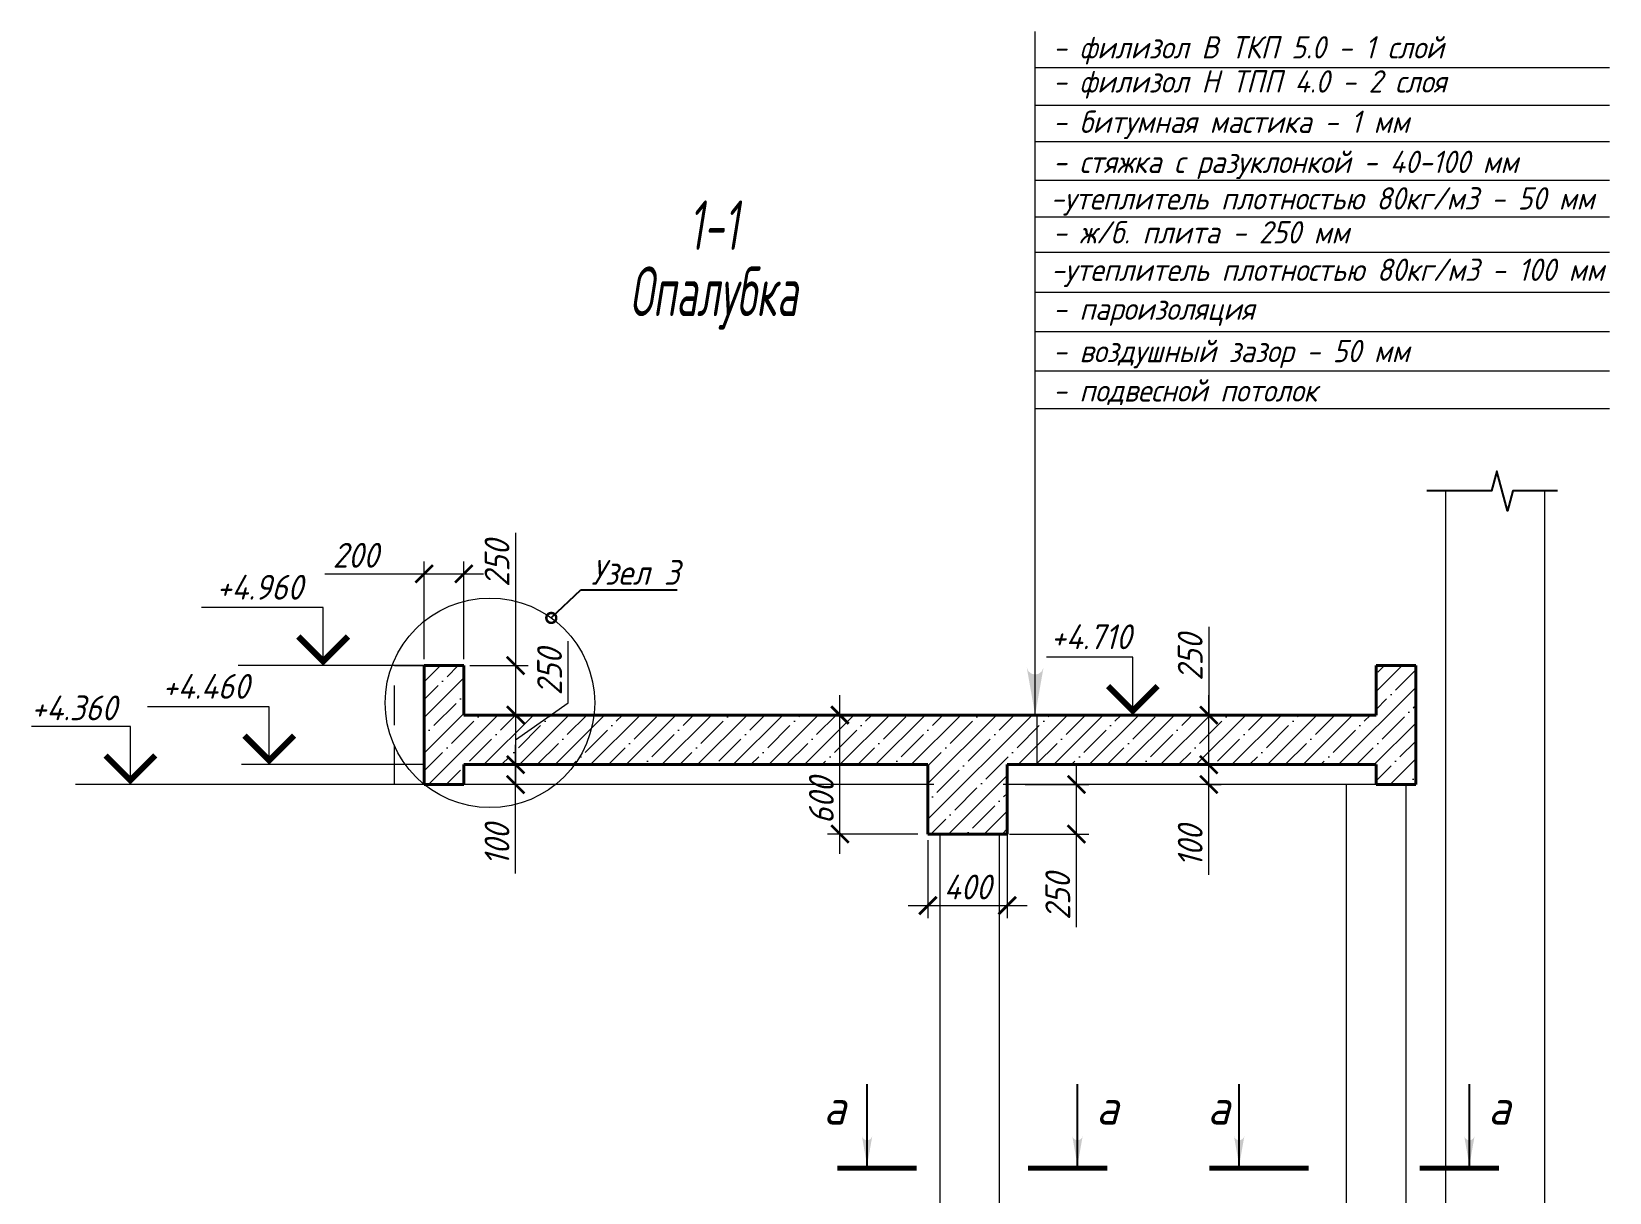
# Model space of a CAD drawing. Header units: millimetres. Extents: x 504091 to 2165846, y 135022 to 442887.
# Drawn here: x 828882 to 836838, y 259545 to 265399 of the extents above; entities that cross this region are included whole.
import ezdxf
from ezdxf import colors
from ezdxf.entities.mleader import LeaderData, LeaderLine
from ezdxf.math import Vec2, Vec3

# ---------------------------------------------------------------- set-up
doc = ezdxf.new("R2010")
doc.units = ezdxf.units.MM
doc.linetypes.add('( Dashed )', pattern=[0.75, 0.5, -0.25])
doc.linetypes.add('(03)_Seti_04kV$0$( Dashed )', pattern=[0.75, 0.5, -0.25])
doc.layers.get('Defpoints').update_dxf_attribs({"color": 255})
for name, color, linetype in [('PS_Выноски', 7, 'Continuous'), ('PS_Обозначения', 7, 'Continuous'), ('PS_Оси', 7, 'Continuous'), ('Текст', 7, 'Continuous')]:
    doc.layers.add(name, color=color, linetype=linetype)
for name, color, linetype, lineweight in [('Лестницы', 7, 'Continuous', 18), ('Размер', 7, 'Continuous', 13), ('размеры', 7, 'Continuous', 9), ('Размеры КР', 164, 'Continuous', 9), ('Стены', 184, 'Continuous', 40)]:
    doc.layers.add(name, color=color, linetype=linetype, lineweight=lineweight)
doc.styles.add('GOST 2.304_new', font='isocpeur.ttf', dxfattribs={"width": 0.9, "oblique": 15})
doc.styles.add('М2', font='isocpeui.ttf', dxfattribs={"width": 0.6})
doc.dimstyles.new('SPDS 1_10', dxfattribs={"dimscale": 10, "dimtxt": 2.5, "dimasz": 1.77, "dimexe": 1.25, "dimexo": 0.625, "dimtad": 1, "dimdec": 0, "dimrnd": 0.001, "dimtxsty": 'GOST 2.304_new', "dimblk": 'ARCHTICK', "dimcen": 2.5, "dimdle": 2, "dimclrt": 256, "dimadec": 0, "dimazin": 2, "dimtfac": 0.75, "dimtdec": 0, "dimtmove": 1, "dimatfit": 3, "dimfxl": 0, "dimtolj": 1, "dimlwd": 9, "dimlwe": 9, "dimarcsym": 0})
doc.dimstyles.new('SPDS 1_50', dxfattribs={"dimscale": 50, "dimtxt": 2.5, "dimasz": 1.77, "dimexe": 1.25, "dimexo": 0.625, "dimtad": 1, "dimdec": 0, "dimrnd": 0.001, "dimzin": 9, "dimtxsty": 'GOST 2.304_new', "dimblk": 'ARCHTICK', "dimcen": 2.5, "dimdle": 2, "dimclrt": 256, "dimadec": 0, "dimazin": 2, "dimtfac": 0.75, "dimtdec": 0, "dimtmove": 1, "dimatfit": 3, "dimfxl": 0, "dimtolj": 1, "dimlwd": 9, "dimlwe": 9, "dimarcsym": 0})

# ---------------------------------------------------------------- blocks, each defined once
blk = doc.blocks.new('_ArchTick')
at = {"color": 0, "linetype": 'ByBlock', "const_width": 0.15}
blk.add_lwpolyline([(-0.5, -0.5), (0.5, 0.5)], dxfattribs=at)
blk = doc.blocks.new('*D1114')
at = {"layer": 'Defpoints', "color": 0, "lineweight": 20, "ltscale": 50, "transparency": 16777216}
for p in [(831061.7, 262202.2), (831061.7, 261952.2), (831323.1, 261952.2)]:
    blk.add_point(p, dxfattribs=at)
at = {"layer": 'размеры', "color": 0, "lineweight": 9, "ltscale": 50, "transparency": 16777216}
for p, q in [((831323.1, 262870.8), (831323.1, 262202.2)), ((831323.1, 262302.2), (831323.1, 261852.2)), ((831093, 262202.2), (831385.6, 262202.2)), ((831093, 261952.2), (831385.6, 261952.2))]:
    blk.add_line(p, q, dxfattribs=at)
at = {"layer": 'размеры', "color": 0, "lineweight": 9, "ltscale": 50, "transparency": 16777216, "xscale": 88.50000000000001, "yscale": 88.50000000000001, "zscale": 88.50000000000001}
for p, rotation in [((831323.1, 262202.2), 90), ((831323.1, 261952.2), 270)]:
    blk.add_blockref('_ArchTick', p, dxfattribs=dict(at, rotation=rotation))
at = {"layer": 'размеры', "ltscale": 50, "transparency": 16777216, "insert": (831229.3, 262715.9), "char_height": 125, "attachment_point": 5, "rotation": 90, "style": 'GOST 2.304_new'}
blk.add_mtext('\\A1;250', dxfattribs=at)
blk = doc.blocks.new('*D1115')
at = {"layer": 'Defpoints', "color": 0, "lineweight": 20, "ltscale": 50, "transparency": 16777216}
for p in [(831061.7, 261952.2), (831071.7, 261702.2), (831323.1, 261702.2)]:
    blk.add_point(p, dxfattribs=at)
at = {"layer": 'размеры', "color": 0, "lineweight": 9, "ltscale": 50, "transparency": 16777216}
for p, q in [((831587.9, 262014.6), (831587.9, 262324.4)), ((831323.1, 262052.2), (831323.1, 261602.2)), ((831323.1, 261827.2), (831587.9, 262014.6)), ((831093, 261952.2), (831385.6, 261952.2)), ((831102.9, 261702.2), (831385.6, 261702.2))]:
    blk.add_line(p, q, dxfattribs=at)
at = {"layer": 'размеры', "color": 0, "lineweight": 9, "ltscale": 50, "transparency": 16777216, "xscale": 88.50000000000001, "yscale": 88.50000000000001, "zscale": 88.50000000000001}
for p, rotation in [((831323.1, 261952.2), 90), ((831323.1, 261702.2), 270)]:
    blk.add_blockref('_ArchTick', p, dxfattribs=dict(at, rotation=rotation))
at = {"layer": 'размеры', "ltscale": 50, "transparency": 16777216, "insert": (831494.1, 262169.5), "char_height": 125, "attachment_point": 5, "rotation": 90, "style": 'GOST 2.304_new'}
blk.add_mtext('\\A1;250', dxfattribs=at)
blk = doc.blocks.new('*D1116')
at = {"layer": 'Defpoints', "color": 0, "lineweight": 20, "ltscale": 50, "transparency": 16777216}
for p in [(831061.7, 262664.3), (830861.7, 262202.2), (831061.7, 262202.2)]:
    blk.add_point(p, dxfattribs=at)
at = {"layer": 'размеры', "color": 0, "lineweight": 9, "ltscale": 50, "transparency": 16777216}
for p, q in [((830861.7, 262233.5), (830861.7, 262726.8)), ((831061.7, 262233.5), (831061.7, 262726.8)), ((830361.3, 262664.3), (830861.7, 262664.3)), ((830761.7, 262664.3), (831161.7, 262664.3))]:
    blk.add_line(p, q, dxfattribs=at)
at = {"layer": 'размеры', "color": 0, "lineweight": 9, "ltscale": 50, "transparency": 16777216, "xscale": 88.50000000000001, "yscale": 88.50000000000001, "zscale": 88.50000000000001, "rotation": 180}
blk.add_blockref('_ArchTick', (830861.7, 262664.3), dxfattribs=at)
at = {"layer": 'размеры', "color": 0, "lineweight": 9, "ltscale": 50, "transparency": 16777216, "xscale": 88.50000000000001, "yscale": 88.50000000000001, "zscale": 88.50000000000001}
blk.add_blockref('_ArchTick', (831061.7, 262664.3), dxfattribs=at)
at = {"layer": 'размеры', "ltscale": 50, "transparency": 16777216, "insert": (830516.2, 262758.1), "char_height": 125, "attachment_point": 5, "style": 'GOST 2.304_new'}
blk.add_mtext('\\A1;200', dxfattribs=at)
blk = doc.blocks.new('*D1121')
at = {"layer": 'Defpoints', "color": 0, "lineweight": 20, "ltscale": 50, "transparency": 16777216}
for p in [(831323.1, 261702.2), (831762.1, 261702.2), (831872, 261602.2)]:
    blk.add_point(p, dxfattribs=at)
at = {"layer": 'размеры', "color": 0, "lineweight": 9, "ltscale": 50, "transparency": 16777216}
for p, q in [((831323.1, 261502.2), (831323.1, 261802.2)), ((831730.9, 261702.2), (831260.6, 261702.2)), ((831840.7, 261602.2), (831260.6, 261602.2)), ((831323.1, 261153.5), (831323.1, 261602.2))]:
    blk.add_line(p, q, dxfattribs=at)
at = {"layer": 'размеры', "color": 0, "lineweight": 9, "ltscale": 50, "transparency": 16777216, "xscale": 88.50000000000001, "yscale": 88.50000000000001, "zscale": 88.50000000000001}
for p, rotation in [((831323.1, 261702.2), 90), ((831323.1, 261602.2), 270)]:
    blk.add_blockref('_ArchTick', p, dxfattribs=dict(at, rotation=rotation))
at = {"layer": 'размеры', "ltscale": 50, "transparency": 16777216, "insert": (831229.3, 261297.1), "char_height": 125, "attachment_point": 5, "rotation": 90, "style": 'GOST 2.304_new'}
blk.add_mtext('\\A1;100', dxfattribs=at)
blk = doc.blocks.new('*D1122')
at = {"layer": 'Defpoints', "color": 0, "lineweight": 20, "ltscale": 50, "transparency": 16777216}
for p in [(833861.2, 261602.2), (834150.6, 261602.2), (833781.7, 261352.2)]:
    blk.add_point(p, dxfattribs=at)
at = {"layer": 'размеры', "color": 0, "lineweight": 9, "ltscale": 50, "transparency": 16777216}
for p, q in [((834150.6, 261252.2), (834150.6, 261702.2)), ((833892.4, 261602.2), (834213.1, 261602.2)), ((833813, 261352.2), (834213.1, 261352.2)), ((834150.6, 260882), (834150.6, 261352.2))]:
    blk.add_line(p, q, dxfattribs=at)
at = {"layer": 'размеры', "color": 0, "lineweight": 9, "ltscale": 50, "transparency": 16777216, "xscale": 88.50000000000001, "yscale": 88.50000000000001, "zscale": 88.50000000000001}
for p, rotation in [((834150.6, 261602.2), 90), ((834150.6, 261352.2), 270)]:
    blk.add_blockref('_ArchTick', p, dxfattribs=dict(at, rotation=rotation))
at = {"layer": 'размеры', "ltscale": 50, "transparency": 16777216, "insert": (834056.8, 261036.8), "char_height": 125, "attachment_point": 5, "rotation": 90, "style": 'GOST 2.304_new'}
blk.add_mtext('\\A1;250', dxfattribs=at)
blk = doc.blocks.new('*D1123')
at = {"layer": 'Defpoints', "color": 0, "lineweight": 20, "ltscale": 50, "transparency": 16777216}
for p in [(832958.4, 261952.2), (833381.7, 261952.2), (833381.7, 261352.2)]:
    blk.add_point(p, dxfattribs=at)
at = {"layer": 'размеры', "color": 0, "lineweight": 9, "ltscale": 50, "transparency": 16777216}
for p, q in [((832958.4, 261252.2), (832958.4, 262052.2)), ((833350.5, 261952.2), (832895.9, 261952.2)), ((833350.5, 261352.2), (832895.9, 261352.2))]:
    blk.add_line(p, q, dxfattribs=at)
at = {"layer": 'размеры', "color": 0, "lineweight": 9, "ltscale": 50, "transparency": 16777216, "xscale": 88.50000000000001, "yscale": 88.50000000000001, "zscale": 88.50000000000001}
for p, rotation in [((832958.4, 261952.2), 90), ((832958.4, 261352.2), 270)]:
    blk.add_blockref('_ArchTick', p, dxfattribs=dict(at, rotation=rotation))
at = {"layer": 'размеры', "ltscale": 50, "transparency": 16777216, "insert": (832864.7, 261520.5), "char_height": 125, "attachment_point": 5, "rotation": 90, "style": 'GOST 2.304_new'}
blk.add_mtext('\\A1;600', dxfattribs=at)
blk = doc.blocks.new('*D1124')
at = {"layer": 'Defpoints', "color": 0, "lineweight": 20, "ltscale": 50, "transparency": 16777216}
for p in [(834776.7, 261702.2), (834818.2, 261702.2), (834776.7, 261602.2)]:
    blk.add_point(p, dxfattribs=at)
at = {"layer": 'размеры', "color": 0, "lineweight": 9, "ltscale": 50, "transparency": 16777216}
for p, q in [((834818.2, 261502.2), (834818.2, 261802.2)), ((834808, 261702.2), (834880.7, 261702.2)), ((834808, 261602.2), (834880.7, 261602.2)), ((834818.2, 261146.8), (834818.2, 261602.2))]:
    blk.add_line(p, q, dxfattribs=at)
at = {"layer": 'размеры', "color": 0, "lineweight": 9, "ltscale": 50, "transparency": 16777216, "xscale": 88.50000000000001, "yscale": 88.50000000000001, "zscale": 88.50000000000001}
for p, rotation in [((834818.2, 261702.2), 90), ((834818.2, 261602.2), 270)]:
    blk.add_blockref('_ArchTick', p, dxfattribs=dict(at, rotation=rotation))
at = {"layer": 'размеры', "ltscale": 50, "transparency": 16777216, "insert": (834724.4, 261290.5), "char_height": 125, "attachment_point": 5, "rotation": 90, "style": 'GOST 2.304_new'}
blk.add_mtext('\\A1;100', dxfattribs=at)
blk = doc.blocks.new('*D1125')
at = {"layer": 'Defpoints', "color": 0, "lineweight": 20, "ltscale": 50, "transparency": 16777216}
for p in [(834596.3, 261952.2), (834818.2, 261952.2), (834814.3, 261702.2)]:
    blk.add_point(p, dxfattribs=at)
at = {"layer": 'размеры', "color": 0, "lineweight": 9, "ltscale": 50, "transparency": 16777216}
for p, q in [((834818.2, 262397.7), (834818.2, 261952.2)), ((834818.2, 261602.2), (834818.2, 262052.2)), ((834627.5, 261952.2), (834880.7, 261952.2)), ((834845.6, 261702.2), (834880.7, 261702.2))]:
    blk.add_line(p, q, dxfattribs=at)
at = {"layer": 'размеры', "color": 0, "lineweight": 9, "ltscale": 50, "transparency": 16777216, "xscale": 88.50000000000001, "yscale": 88.50000000000001, "zscale": 88.50000000000001}
for p, rotation in [((834818.2, 261952.2), 90), ((834818.2, 261702.2), 270)]:
    blk.add_blockref('_ArchTick', p, dxfattribs=dict(at, rotation=rotation))
at = {"layer": 'размеры', "ltscale": 50, "transparency": 16777216, "insert": (834724.4, 262242.9), "char_height": 125, "attachment_point": 5, "rotation": 90, "style": 'GOST 2.304_new'}
blk.add_mtext('\\A1;250', dxfattribs=at)
blk = doc.blocks.new('*D1126')
at = {"layer": 'Defpoints', "color": 0, "lineweight": 20, "transparency": 16777216}
for p in [(833801.7, 261383.1), (833401.7, 261352.2), (833801.7, 260991.4)]:
    blk.add_point(p, dxfattribs=at)
at = {"layer": 'Размеры КР', "color": 0, "lineweight": 9, "transparency": 16777216}
for p, q in [((833401.7, 261321), (833401.7, 260928.9)), ((833801.7, 261351.9), (833801.7, 260928.9)), ((833301.7, 260991.4), (833901.7, 260991.4))]:
    blk.add_line(p, q, dxfattribs=at)
at = {"layer": 'Размеры КР', "color": 0, "lineweight": 9, "transparency": 16777216, "xscale": 88.5, "yscale": 88.5, "zscale": 88.5, "rotation": 180}
blk.add_blockref('_ArchTick', (833401.7, 260991.4), dxfattribs=at)
at = {"layer": 'Размеры КР', "color": 0, "lineweight": 9, "transparency": 16777216, "xscale": 88.5, "yscale": 88.5, "zscale": 88.5}
blk.add_blockref('_ArchTick', (833801.7, 260991.4), dxfattribs=at)
at = {"layer": 'Размеры КР', "transparency": 16777216, "insert": (833601.7, 261085.2), "char_height": 125, "attachment_point": 5, "style": 'GOST 2.304_new'}
blk.add_mtext('\\A1;400', dxfattribs=at)
blk = doc.blocks.new('_DotSmall')
at = {"color": 0, "linetype": 'ByBlock', "lineweight": 35, "const_width": 0.5}
blk.add_lwpolyline([(-0.0625, 0, 1), (0.0625, 0, 1)], format="xyb", close=True, dxfattribs=at)

msp = doc.modelspace()

# ---------------------------------------------------------------- hatches: boundary and pattern name
at = {"layer": 'PS_Обозначения', "ltscale": 50}
for points in [[(833095.2562, 259680.4984), (833068.8562, 259830.4984, 0.839099631), (833121.6562, 259830.4984)], [(834156.0786, 259680.4984), (834182.4786, 259830.4984, -0.839099631), (834129.6786, 259830.4984)], [(834971.4291, 259680.4984), (834945.0291, 259830.4984, 0.839099631), (834997.8291, 259830.4984)], [(836132.2514, 259680.4984), (836158.6514, 259830.4984, -0.839099631), (836105.8514, 259830.4984)]]:
    msp.add_hatch(color=256, dxfattribs=at).paths.add_polyline_path(points, flags=0)
at = {"layer": 'Размер', "lineweight": 9, "transparency": 33554687}
h = msp.add_hatch(dxfattribs=at)
h.set_pattern_fill('ANSI35', color=256, scale=20)
h.set_pattern_definition([(45, (-838384.77, -528677.96), (-89.802561, 89.802561), []), (45, (-838294.96, -528677.96), (-89.802561, 89.802561), [158.75, -31.75, 0, -31.75])])
h.paths.add_polyline_path([(831718.154, 261952.2369), (831061.7295, 261952.2369), (831061.7295, 262202.2369), (830861.7295, 262202.2369), (830861.7295, 261602.8568), (831061.7295, 261602.8085), (831061.7295, 261702.2369), (831619.9682, 261702.2369, 0.129221392)])
h.paths.add_polyline_path([(835861.7295, 262202.2369), (835661.7295, 262202.2369), (835661.7295, 261952.2369), (831718.154, 261952.2369, -0.129221392), (831619.9682, 261702.2369), (833401.7295, 261702.2369), (833401.7295, 261352.2369), (833801.7295, 261352.2369), (833801.7295, 261702.2369), (835661.7295, 261702.2369), (835661.7295, 261602.2369), (835861.7295, 261602.2369), (835861.7295, 261702.2369)])
at = {"layer": 'Размер', "transparency": 33554687}
h = msp.add_hatch(dxfattribs=at)
h.set_pattern_fill('AR-BRSTD', color=256, scale=20)
h.set_pattern_definition([(0, (-838384.8, -528678), (0, 1354.836), []), (90, (-838384.8, -528678), (-2032, 1354.836), [1354.836, -1354.836])])
h.paths.add_polyline_path([(835861.7295, 262202.2369), (835661.7295, 262202.2369), (835661.7295, 261952.2369), (831718.154, 261952.2369, -0.129221392), (831619.9682, 261702.2369), (833401.7295, 261702.2369), (833401.7295, 261352.2369), (833801.7295, 261352.2369), (833801.7295, 261702.2369), (835661.7295, 261702.2369), (835661.7295, 261602.2369), (835861.7295, 261602.2369), (835861.7295, 261702.2369)])
h.paths.add_polyline_path([(831718.154, 261952.2369), (831061.7295, 261952.2369), (831061.7295, 262202.2369), (830861.7295, 262202.2369), (830861.7295, 261602.8568), (831061.7295, 261602.8085), (831061.7295, 261702.2369), (831619.9682, 261702.2369, 0.129221392)])

# ---------------------------------------------------------------- linework, layer by layer
at = {"layer": 'PS_Выноски', "lineweight": 13, "ltscale": 50}
for p, q in [((836011.745, 263082.8581), (836011.745, 255394.1825)), ((836511.745, 263082.8581), (836511.745, 255394.1825))]:
    msp.add_line(p, q, dxfattribs=at)
at = {"layer": 'PS_Выноски', "ltscale": 200}
for points in [[(833942.6371, 261952.2372), (833900.3972, 262192.2372), (833923.9172, 262161.0372), (833909.0372, 262173.0372)], [(833942.6371, 261952.2372), (833923.9172, 262161.0372), (833961.3572, 262161.0372), (833942.6372, 262156.7172)], [(833942.6371, 261952.2372), (833961.3572, 262161.0372), (833984.8772, 262192.2371), (833976.2372, 262173.0371)]]:
    msp.add_solid(points, dxfattribs=at)
at = {"layer": 'PS_Обозначения', "lineweight": 13, "ltscale": 50}
for p, q in [((830861.7295, 262202.2369), (829924.6169, 262202.2369)), ((830861.7295, 261702.2369), (829941.3248, 261702.2369)), ((830821.7295, 261602.2369), (829103.7321, 261602.2369))]:
    msp.add_line(p, q, dxfattribs=at)
for points in [[(830352.6584, 262202.2369), (830352.6584, 262494.5406), (829738.8522, 262494.5406)], [(834435.2311, 261952.2369), (834435.2311, 262244.5406), (834000.0126, 262244.5406)], [(830080.8237, 261702.2369), (830080.8237, 261994.5406), (829467.0176, 261994.5406)], [(829380.5813, 261602.2369), (829380.5813, 261894.5406), (828882.2933, 261894.5406)]]:
    msp.add_lwpolyline(points, dxfattribs=at)
at = {"layer": 'PS_Обозначения', "lineweight": 13, "ltscale": 50, "const_width": 30}
for points in [[(830477.6584, 262348.4501), (830352.6584, 262223.4501), (830227.6584, 262348.4501)], [(834560.2311, 262098.4501), (834435.2311, 261973.4501), (834310.2311, 262098.4501)], [(830205.8237, 261848.4501), (830080.8237, 261723.4501), (829955.8237, 261848.4501)], [(829505.5813, 261748.4501), (829380.5813, 261623.4501), (829255.5813, 261748.4501)]]:
    msp.add_lwpolyline(points, dxfattribs=at)
at = {"layer": 'PS_Обозначения', "ltscale": 50}
for points in [[(833095.2562, 259680.4984), (833095.2562, 260090.3895)], [(834156.0786, 259680.4984), (834156.0786, 260090.3895)], [(834971.4291, 259680.4984), (834971.4291, 260090.3895)], [(836132.2514, 259680.4984), (836132.2514, 260090.3895)]]:
    msp.add_lwpolyline(points, dxfattribs=at)
for points in [[(833345.2562, 259667.9984, 25, 25, 0), (832945.2562, 259667.9984, 0, 0, 0)], [(833906.0786, 259667.9984, 25, 25, 0), (834306.0786, 259667.9984, 0, 0, 0)], [(835321.4291, 259667.9984, 25, 25, 0), (834821.4291, 259667.9984, 0, 0, 0)], [(835882.2514, 259667.9984, 25, 25, 0), (836282.2514, 259667.9984, 0, 0, 0)]]:
    msp.add_lwpolyline(points, format="xyseb", dxfattribs=at)
at = {"layer": 'PS_Оси', "ltscale": 50}
msp.add_lwpolyline([(836576.1204, 263082.8581), (836351.1965, 263082.8581), (836324.4016, 262982.8581), (836270.8118, 263182.8581), (836244.0169, 263082.8581), (835917.581, 263082.8581)], dxfattribs=at)
at = {"layer": 'Лестницы', "color": 5, "linetype": '( Dashed )', "lineweight": 9, "ltscale": 400}
msp.add_line((830711.7295, 261602.2369), (830711.7295, 262202.2369), dxfattribs=at)
at = {"layer": 'Лестницы', "color": 5, "linetype": '(03)_Seti_04kV$0$( Dashed )', "lineweight": 9, "ltscale": 400}
for p, q in [((830711.7295, 262202.2369), (830868.5163, 262202.2369)), ((830861.7295, 262202.2369), (830821.7295, 262202.2369)), ((830862.4993, 261602.2369), (830711.7295, 261602.2369))]:
    msp.add_line(p, q, dxfattribs=at)
at = {"layer": 'размеры', "ltscale": 200}
for p, q in [((833942.6371, 261952.2369), (833942.6371, 265399.2693)), ((833942.6368, 265218.1275), (836838.3925, 265218.1275)), ((833942.6368, 265028.0807), (836838.3925, 265028.0807)), ((833942.6368, 264844.4469), (836838.3925, 264844.4469)), ((833942.6368, 264649.0017), (836838.3925, 264649.0017)), ((833942.6368, 264464.7127), (836838.3925, 264464.7127)), ((833942.6369, 264287.1693), (836838.3927, 264287.1693)), ((833942.6368, 264085.4625), (836838.3925, 264085.4625)), ((833942.6369, 263887.4793), (836838.3927, 263887.4793)), ((833942.6369, 263688.7995), (836838.3927, 263688.7995)), ((833942.6371, 263497.6671), (836838.3927, 263497.6671))]:
    msp.add_line(p, q, dxfattribs=at)
at = {"layer": 'размеры', "ltscale": 50}
for p, q in [((833431.7295, 261602.2369), (830861.7295, 261602.8568)), ((835661.7295, 261602.2369), (833781.7295, 261602.2369)), ((835511.7295, 261602.2369), (835511.7295, 257192.2369)), ((835811.7295, 261602.2369), (835811.7295, 257192.2369)), ((833461.7295, 261352.2369), (833461.7295, 257192.2369)), ((833761.7295, 261352.2369), (833761.7295, 257192.2369))]:
    msp.add_line(p, q, dxfattribs=at)
msp.add_circle((831193.4714, 262014.0216), 528.3079, dxfattribs=at)
at = {"layer": 'Стены', "linetype": 'Continuous', "ltscale": 100}
for p, q in [((830861.7295, 261602.2369), (830861.7295, 262202.2369)), ((831061.7295, 262202.2369), (830861.7295, 262202.2369)), ((831061.7295, 261952.2369), (831061.7295, 262202.2369)), ((835861.7295, 262202.2369), (835661.7295, 262202.2369)), ((835661.7295, 262202.2369), (835661.7295, 261952.2369)), ((835861.7295, 262202.2369), (835861.7295, 261602.2369)), ((835661.7295, 261952.2369), (831061.7295, 261952.2369)), ((833401.7295, 261702.2369), (831061.7295, 261702.2369)), ((831061.7295, 261702.2369), (831061.7295, 261602.2369)), ((833401.7295, 261702.2369), (833401.7295, 261352.2369)), ((835661.7295, 261702.2369), (833801.7295, 261702.2369)), ((833801.7295, 261702.2369), (833801.7295, 261352.2369)), ((835661.7295, 261702.2369), (835661.7295, 261602.2369)), ((835861.7295, 261702.2369), (835861.7295, 261602.2369)), ((831061.7295, 261602.2369), (830862.4993, 261602.2369)), ((835661.7295, 261602.2369), (835861.7295, 261602.2369)), ((835861.7295, 261602.2369), (835811.7295, 261602.2369)), ((833401.7295, 261352.2369), (833801.7295, 261352.2369))]:
    msp.add_line(p, q, dxfattribs=at)

# ---------------------------------------------------------------- texts
at = {"color": 7, "style": 'GOST 2.304_new', "oblique": 15, "width": 0.9}
for s, p in [('- филизол В ТКП 5.0 - 1 слой', (834032.6368, 265263.4033)), ('- филизол Н ТПП 4.0 - 2 слоя', (834032.6368, 265091.4883)), ('- битумная мастика - 1 мм', (834032.6368, 264888.0723)), ('- стяжка с разуклонкой - 40-100 мм', (834032.6368, 264685.8569)), ('-утеплитель плотностью 80кг/м3 - 50 мм', (834019.4743, 264501.7097)), ('- ж/б. плита - 250 мм', (834032.6368, 264330.5713)), ('-утеплитель плотностью 80кг/м3 - 100 мм', (834022.4921, 264141.81)), ('- пароизоляция', (834032.6369, 263945.38)), ('- воздушный зазор - 50 мм', (834032.6369, 263731.8786)), ('- подвесной потолок', (834032.6369, 263533.1988))]:
    msp.add_text(s, height=112.5, dxfattribs=at).set_placement(p)
at = {"layer": 'PS_Обозначения', "lineweight": 13, "ltscale": 50, "style": 'GOST 2.304_new', "oblique": 15, "width": 0.9}
for s, p in [('+4.960', (829813.8522, 262534.5406)), ('+4.710', (834020.7431, 262284.5406)), ('+4.460', (829542.0176, 262034.5406)), ('+4.360', (828879.9056, 261926.0304))]:
    msp.add_text(s, height=125, dxfattribs=at).set_placement(p)
at = {"layer": 'PS_Обозначения', "style": 'GOST 2.304_new', "oblique": 15, "width": 0.9}
for p in [(832875.133, 259887.4902), (834250.2018, 259887.4902), (834811.3059, 259887.4902), (836226.3746, 259887.4902)]:
    msp.add_text('а', height=175, dxfattribs=at).set_placement(p)
at = {"layer": 'Текст', "ltscale": 100, "insert": (832321.3769, 264221.8579), "char_height": 250, "width": 7342.714376, "attachment_point": 5, "line_spacing_factor": 0.8, "style": 'М2'}
msp.add_mtext('1-1\\PОпалубка', dxfattribs=at)

# ---------------------------------------------------------------- dimensions: what is measured, and where the dimension line sits
at = {"layer": 'размеры', "ltscale": 50}
for base, p1, p2, picture, middle in [((831323.0813, 261952.2369), (831061.7295, 262202.2369), (831061.7295, 261952.2369), '*D1114', (831344.909, 262715.9221)), ((834818.1629, 261952.2369), (834814.3212, 261702.2369), (834596.266, 261952.2369), '*D1125', (834750.2361, 262242.8712)), ((831323.0813, 261702.2369), (831061.7295, 261952.2369), (831071.6672, 261702.2369), '*D1115', (831587.8704, 262045.8831)), ((832958.4479, 261952.2369), (833381.7295, 261352.2369), (833381.7295, 261952.2369), '*D1123', (832958.4479, 261520.5185)), ((831323.0813, 261702.2369), (831871.97, 261602.2369), (831762.1307, 261702.2369), '*D1121', (831380.6281, 261297.1114)), ((834818.1629, 261702.2369), (834776.7295, 261602.2369), (834776.7295, 261702.2369), '*D1124', (834768.2395, 261290.4551)), ((834150.5759, 261602.2369), (833781.7295, 261352.2369), (833861.1961, 261602.2369), '*D1122', (834166.2009, 261036.8352))]:
    dim = msp.add_linear_dim(base=base, p1=p1, p2=p2, angle=90, dimstyle='SPDS 1_10', override={"dimscale": 50}, dxfattribs=at)
    dim.commit()
    dim.dimension.update_dxf_attribs({"geometry": picture, "text_midpoint": middle, "dimtype": 160})
dim = msp.add_linear_dim(base=(831061.7295, 262664.3299), p1=(830861.7295, 262202.2369), p2=(831061.7295, 262202.2369), dimstyle='SPDS 1_10', override={"dimscale": 50}, dxfattribs=at)
dim.commit()
dim.dimension.update_dxf_attribs({"geometry": '*D1116', "text_midpoint": (830516.1877, 262650.1876), "dimtype": 160})
at = {"layer": 'Размеры КР'}
dim = msp.add_linear_dim(base=(833801.7295, 260991.4052), p1=(833401.7295, 261352.2369), p2=(833801.7295, 261383.1303), dimstyle='SPDS 1_50', dxfattribs=at)
dim.commit()
dim.dimension.update_dxf_attribs({"geometry": '*D1126', "text_midpoint": (833601.7295, 261085.1552)})

# ---------------------------------------------------------------- leaders
at = {"layer": 'Размер', "ltscale": 20}
ml = msp.add_multileader_mtext('Standard', dxfattribs=at)
ml.set_content('\\A1;Узел 3', color=256, style='GOST 2.304_new')
ml.set_leader_properties()
ml.set_arrow_properties(name='DOTSMALL')
ml.build(insert=Vec2(0, 0))
ml.multileader.update_dxf_attribs({"text_left_attachment_type": 6, "text_right_attachment_type": 6, "dogleg_length": 1, "arrow_head_size": 100})
ctx = ml.context
ctx.base_point, ctx.char_height, ctx.arrow_head_size, ctx.landing_gap_size, ctx.plane_origin = Vec3(831671.1841, 262584.2407), 125, 100, 0, Vec3(812990.904, 409662.5877)
ctx.left_attachment, ctx.right_attachment, ctx.text_align_type = 6, 6, 1
notes = []
notes.append((ctx, [(1, (1, 1, 0), (831651.1841, 262584.2407), (1, 0), 20, [(0, [(831502.929, 262442.2099)], 0, [])])]))
ctx.mtext.insert, ctx.mtext.rotation, ctx.mtext.width, ctx.mtext.alignment, ctx.mtext.flow_direction = Vec3(831926.8653, 262734.2407), 6.283185307, 1286.674802, 2, 5
for ctx, leaders in notes:
    for number, flags, end, landing, length, lines in leaders:
        leader = LeaderData()
        leader.index, (leader.has_last_leader_line, leader.has_dogleg_vector, leader.attachment_direction) = number, flags
        leader.last_leader_point, leader.dogleg_vector, leader.dogleg_length = Vec3(end), Vec3(landing), length
        for number, points, colour, breaks in lines:
            line = LeaderLine()
            line.index, line.vertices, line.color, line.breaks = number, Vec3.list(points), colors.encode_raw_color(colour), breaks
            leader.lines.append(line)
        ctx.leaders.append(leader)

doc.saveas('drawing.dxf')
